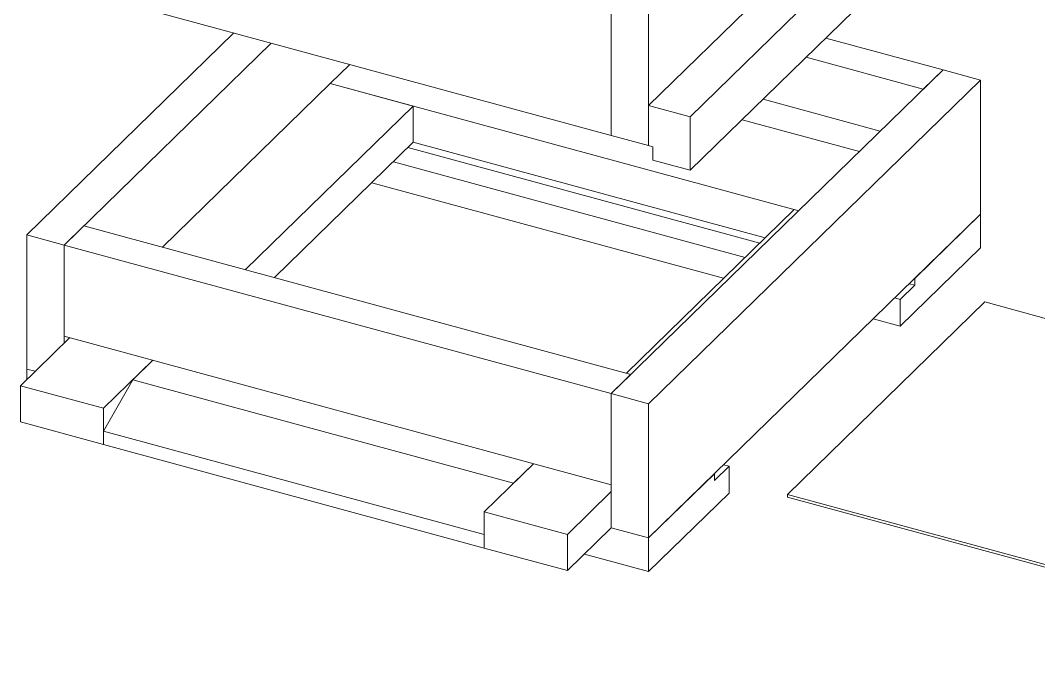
# Model space of a CAD drawing. Header units: millimetres. Extents: x 173 to 1125, y 0 to 736.
# Drawn here: x 813.2 to 1008.3, y 155.8 to 281 of the extents above; entities that cross this region are included whole.
import ezdxf

# ---------------------------------------------------------------- set-up
doc = ezdxf.new("R2010")
doc.units = ezdxf.units.MM

msp = doc.modelspace()

# ---------------------------------------------------------------- linework, layer by layer
at = {"color": 7, "linetype": 'Continuous', "lineweight": 15}
for p, q in [((997.17, 326.72), (933.6, 264.68)), ((1005.13, 324.55), (941.56, 262.51)), ((926.44, 323.2), (926.44, 258.91)), ((933.6, 321.25), (933.6, 256.96)), ((1005.13, 314.27), (941.56, 252.23)), ((926.44, 258.91), (821.64, 287.39)), ((814.47, 239.86), (854.13, 278.56)), ((990, 271.47), (967.53, 277.58)), ((821.64, 237.91), (861.29, 276.62)), ((986.22, 267.78), (963.75, 273.89)), ((876.33, 272.53), (872.6, 268.88)), ((926.44, 209.43), (990, 271.47)), ((986.22, 267.78), (990, 271.47)), ((997.17, 269.52), (990, 271.47)), ((933.6, 207.48), (997.17, 269.52)), ((997.17, 269.52), (997.17, 243.81)), ((872.6, 268.88), (840.46, 237.51)), ((962.36, 244.49), (872.6, 268.88)), ((888.52, 264.55), (872.6, 268.88)), ((977.98, 259.73), (955.51, 265.84)), ((888.52, 264.55), (856.38, 233.19)), ((888.52, 257.61), (888.52, 264.55)), ((933.6, 264.68), (941.56, 262.51)), ((933.6, 256.96), (933.6, 264.68)), ((941.56, 262.51), (941.56, 252.23)), ((973.97, 255.82), (951.5, 261.93)), ((888.52, 257.61), (861.94, 231.67)), ((888.52, 257.61), (955.92, 239.29)), ((933.6, 256.96), (926.44, 258.91)), ((887.49, 256.61), (954.89, 238.29)), ((933.6, 256.96), (934.4, 256.75)), ((934.4, 254.17), (934.4, 256.75)), ((884.69, 253.87), (952.09, 235.55)), ((941.56, 252.23), (934.4, 254.17)), ((880.57, 249.85), (947.97, 231.53)), ((961.48, 244.72), (929.34, 213.36)), ((961.48, 244.72), (962.36, 244.49)), ((933.6, 181.77), (997.17, 243.81)), ((984.57, 231.51), (997.17, 243.81)), ((997.17, 243.81), (997.17, 237.38)), ((821.64, 237.91), (825.42, 241.6)), ((930.22, 213.12), (825.42, 241.6)), ((814.47, 239.86), (814.47, 214.14)), ((821.64, 237.91), (814.47, 239.86)), ((926.44, 209.43), (821.64, 237.91)), ((821.64, 237.91), (821.64, 220.43)), ((821.64, 237.91), (821.64, 219.14)), ((997.17, 237.38), (981.77, 222.35)), ((981.77, 227.49), (984.57, 230.22)), ((983.54, 230.5), (984.57, 230.22)), ((984.57, 230.22), (984.57, 231.51)), ((998.01, 226.99), (960.21, 190.09)), ((980.74, 227.77), (981.77, 227.49)), ((981.77, 227.49), (981.77, 222.35)), ((998.01, 226.99), (1111.5, 196.15)), ((976.61, 223.75), (981.77, 222.35)), ((822.67, 220.15), (813.24, 210.94)), ((821.64, 220.43), (926.44, 191.94)), ((838.59, 215.82), (829.16, 206.61)), ((838.59, 215.82), (834.76, 212.08)), ((814.47, 214.14), (814.47, 212.15)), ((814.47, 214.14), (816.07, 213.71)), ((926.44, 209.43), (930.22, 213.12)), ((829.16, 206.61), (813.24, 210.94)), ((813.24, 210.94), (813.24, 204)), ((834.76, 212.08), (829.16, 202.24)), ((834.76, 212.08), (907.72, 192.25)), ((926.44, 209.43), (926.44, 191.94)), ((933.6, 207.48), (926.44, 209.43)), ((926.44, 209.43), (926.44, 183.71)), ((933.6, 207.48), (933.6, 181.77)), ((829.16, 199.67), (829.16, 206.61)), ((813.24, 204), (829.16, 199.67)), ((829.16, 202.24), (902.12, 182.41)), ((829.16, 202.24), (829.16, 199.67)), ((829.16, 199.67), (902.12, 179.84)), ((911.55, 195.99), (902.12, 186.78)), ((907.72, 192.25), (911.55, 195.99)), ((949, 195.51), (946.2, 192.78)), ((947.97, 195.79), (949, 195.51)), ((949, 195.51), (949, 190.37)), ((933.6, 181.77), (946.2, 194.07)), ((946.2, 192.78), (946.2, 194.07)), ((926.44, 190.66), (918.04, 182.46)), ((933.6, 175.34), (949, 190.37)), ((960.21, 190.09), (1084.65, 156.27)), ((960.21, 190.09), (960.21, 189.58)), ((960.21, 189.58), (1084.65, 155.76)), ((902.12, 186.78), (918.04, 182.46)), ((902.12, 179.84), (902.12, 186.78)), ((926.44, 183.71), (918.04, 175.51)), ((926.44, 183.71), (933.6, 181.77)), ((902.12, 179.84), (902.12, 182.41)), ((918.04, 182.46), (918.04, 175.51)), ((933.6, 181.77), (933.6, 175.34)), ((918.04, 175.51), (902.12, 179.84)), ((921.29, 178.68), (933.6, 175.34))]:
    msp.add_line(p, q, dxfattribs=at)

doc.saveas('drawing.dxf')
